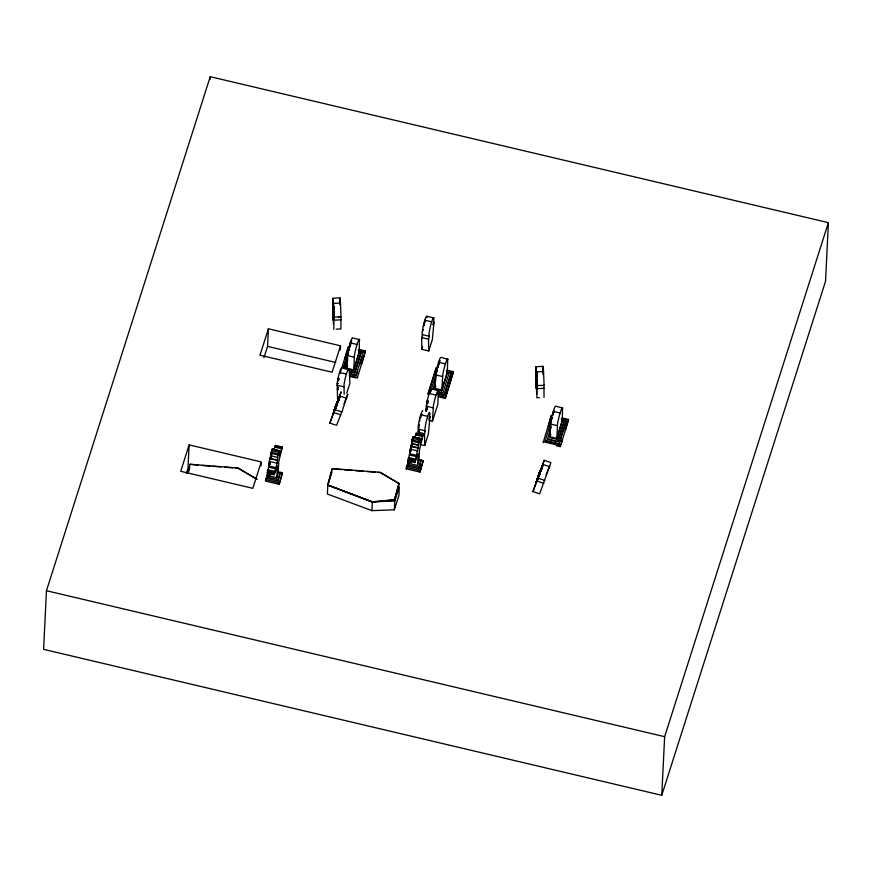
<?xml version="1.0" encoding="UTF-8"?>
<svg xmlns="http://www.w3.org/2000/svg" width="872" height="872" viewBox="0 0 872 872"><rect width="100%" height="100%" fill="white"/><g stroke="black" fill="none" stroke-linecap="round" stroke-linejoin="round"><path stroke-width="1.31" d="M332.919 310.661L333.377 315.173L332.995 307.653L333.039 314.4M332.995 307.685L332.788 308.372M333.257 311.533L333.159 315.184L332.886 309.418L333.409 318.683L333.082 312.34L333.268 312.939M333.148 313.212L333.355 318.836M332.919 311.707C333.922 317.888 332.526 309.658 333.213 311.075M333.344 316.678C334.379 328.69 332.265 308.208 333.627 317.005M333.148 316.274C334.565 318.204 332.396 313.342 333.42 315.163M333.802 320.264L333.747 318.999M412.838 437.646L411.704 441.494L413.055 436.709L420.064 438.431M412.02 441.406L412.009 441.788M536.487 382.143L536.073 376.137L535.909 377.696M536.127 377.718L535.888 376.726L536.89 388.694M536.247 383.865L535.931 378.165M536.269 383.037L536.28 383.669L536.247 378.71M536.422 387.179L536.117 381.195L536.051 382.176M536.454 385.751L536.4 384.89L536.52 389.01L536.029 380.584M536.193 384.258L536.226 380.911L536.531 385.38L536.291 383.418M536.531 385.38C537.294 392.215 535.899 377.347 536.738 388.999M333.616 319.435L333.442 320.525L333.649 317.212L333.431 320.22L333.649 319.566M333.714 318.705L333.66 317.833M347.503 357.683L347.514 359.624M422.168 338.478L422.419 337.104L422.19 338.521M535.888 376.726L535.92 377.489M536.52 389.01L535.855 376.192M536.062 382.339L536.509 382.754L535.964 378.492M536.367 380.421L536.073 376.181M536.335 384.912L536.127 383.179L536.596 383.789M536.051 382.078L536.095 379.778M536.509 385.588L536.553 387.244L536.291 383.233M536.476 386.874L536.76 386.263L536.803 386.95M333.268 311.729L333.148 312.841M333.714 318.553L333.344 319.021L333.507 317.473M333.387 318.138L333.366 316.133L333.377 317.266M333.377 317.953L333.682 317.768M418.952 431.193L418.898 430.07L418.724 431.041M536.029 381.816L536.727 385.729M536.018 381.456L536.389 380.726M536.792 387.201L536.553 385.5M536.4 383.157L536.509 388.378M332.766 307.696L333.104 310.149L333.006 308.241M333.431 314.716L333.54 316.852M333.66 319.861L333.54 318.967L333.812 320.209M333.802 319.73L333.758 319.141M536.204 378.917L535.953 378.067M536.563 384.617C536.138 384.105 536.901 388.443 536.683 385.37M271.672 451.206L272.053 449.919M333.66 320.515L333.66 319.762M536.618 387.419L536.672 388.705L536.629 387.342M333.18 314.094L333.42 317.103L333.409 316.046M333.496 318.291L333.3 317.713M536.236 378.59L536.226 380.301M339.524 396.346C341.159 391.136 335.927 407.082 338.685 400.313M536.847 387.593L536.662 388.618L536.585 387.506M541.425 469.31L541.065 470.346L541.828 468.046L532.923 491.59L539.659 493.868L550.897 462.574L544.172 460.296L532.923 491.59M541.076 470.586L540.596 470.989L542.82 464.896M333.355 316.274L333.18 302.301L333.06 303.423L340.451 303.009L341.017 316.896L333.802 317.048L333.834 329.3M333.3 307.38L332.94 301.232L333.78 309.375L333.159 301.222L333.235 303.075M333.278 303.412L333.398 302.29L333.529 303.445M333.769 313.277L333.802 314.334L333.932 312.285M338.532 316.787L340.898 316.667L340.93 328.918L336.2 329.18M536.062 381.326L536.454 382.089M536.236 371.178L536.236 369.706L536.138 371.908L543.539 371.494L544.095 385.38L536.89 385.533L536.912 397.796L539.278 397.665M536.389 375.865L536.018 369.717L536.138 371.646M536.465 371.701L536.563 378.186L536.858 376.235M536.454 371.167L536.727 373.554M536.89 382.699C536.563 377.925 537.283 383.833 537.076 381.762M536.956 382.819L536.836 384.498L536.302 373.162L536.324 373.99M544.008 397.403L543.986 385.152M333.322 315.13L333.104 314.269M333.922 317.277L332.832 298.257L339.927 297.864L340.451 303.009M411.115 447.325L411.017 448.535L411.159 446.933M422.222 337.878L422.266 337.595M271.399 452.274L271.225 454.061L271.574 451.402L271.454 453.309M333.246 313.56L333.322 314.258L333.093 312.503M412.761 438.093L412.085 440.851L412.402 440.088M536.378 383.255L536.367 384.432L536.236 381.827M418.963 430.637L418.8 430.801M346.675 368.224L353.76 369.892L354.501 355.068A11.554 1.373 -76.7 0 1 359.438 339.252L359.231 352.343L353.509 370.774L346.642 369.15L347.459 365.717M346.893 368.278L347.634 353.454A11.554 1.373 -76.7 0 1 352.571 337.627L352.8 337.976M348.942 350.119L349.225 349.149M349.923 346.947L350.184 345.41M351.46 341.388L351.601 340.821M353.509 370.774L358.632 353.542M349.607 371.886L354.762 373.096L361.161 352.157L358.588 351.547M349.759 373.957L356.005 375.429L349.781 373.488M357.237 378.219L365.477 350.969L358.872 349.41M358.992 353.215L359.024 352.288M361.161 352.157L354.762 373.096M358.327 350.381L363.308 352.026L360.812 351.438M365.477 350.969L361.542 364.431M543.147 442.66L551.387 415.399L548.226 426.353M545.349 440.676L559.083 443.913L545.349 440.676L551.518 420.01M547.54 439.15L557.84 441.592L547.54 439.15L550.744 428.457M549.763 436.709L556.848 438.387L557.579 423.563A11.554 1.373 -76.7 0 1 562.516 407.736L562.32 420.827L556.598 439.259L549.731 437.635L550.537 434.202M549.97 436.763L550.712 421.939A11.554 1.373 -76.7 0 1 555.649 406.112L562.745 408.085M553.033 414.647L553.055 413.84L553.012 414.745M556.598 439.259L561.71 422.037M561.96 417.895L568.566 419.454L560.314 446.715L556.358 445.777M562.069 421.699L562.102 420.784M561.666 420.042L564.228 421.111L557.84 441.592M559.083 443.913L566.386 420.511L561.404 418.876M568.566 419.454L565.405 430.408M339.6 396.684L336.418 406.319M272.271 449.974L272.075 451.336M536.302 385.522L536.574 387.081M536.607 386.187L536.585 386.765M418.734 430.975L418.745 430.594M271.639 452.742L271.29 452.296L271.225 454.061M270.92 453.723L271.148 452.742L271.312 453.745M270.473 458.868L270.756 459.13M270.625 459.206L271.475 456.339M412.696 438.158L412.456 440.371L412.903 438.213M46.467 590.715L43.6 649.346L661.761 795.308L825.533 281.285L828.4 222.654L210.239 76.692L46.467 590.715L664.638 736.687L661.761 795.308M189.126 444.894L180.711 471.305L252.836 488.331L261.251 461.92L189.126 444.894L187.981 468.34L186.379 473.376M210.108 79.363L210.239 76.692M261.055 465.833L261.186 463.217M263.944 357.694L267.551 346.369L268.413 328.788L340.527 345.813L340.331 349.868M268.304 470.858L265.448 481.072L279.182 484.32L282.441 472.853L277.449 471.676M271.748 453.865L269.819 458.628L268.881 464.089L269.742 464.296L270.211 461.593L267.203 473.18L274.081 474.793L277.372 466.03L276.805 477.714L269.939 476.101L270.058 473.496M277.994 481.017L280.337 472.417L277.994 481.017L267.693 478.586L268.903 473.55M270.691 459.086L270.647 455.675L272.271 448.949L279.28 450.671M271.475 452.034L271.508 452.35M274.081 474.793L277.078 463.217L278.114 453.789L279.138 450.573L279.476 455.696L282.321 447.042L275.454 445.418L273.993 449.69M275.399 446.519L275.454 445.418M279.182 484.32L282.441 472.853M282.321 447.042L278.735 461.746L278.168 473.431L276.805 477.714M333.289 314.825L333.355 315.958L333.311 314.672M394.34 509.815L394.776 501.019L399.322 486.74L398.896 495.536L394.34 509.815L371.919 510.654L372.355 501.858L327.741 484.952L332.254 468.591L380.29 472.319L399.038 483.437L394.602 500.081L372.246 502.054L327.818 485.246L332.254 468.591M418.549 459.566L423.225 460.623L419.966 472.079L406.232 468.842L408.696 459.871M410.843 461.266L410.723 463.86L417.59 465.485L418.157 453.789L414.865 462.563L407.998 460.939L410.995 449.363L410.527 452.056L409.666 451.86L412.085 441.755M409.687 461.31L408.478 466.346L418.778 468.776L421.122 460.176L418.778 468.776M410.974 448.513L411.148 447.63M411.584 446.246L412.031 439.924L418.909 441.548L419.923 438.333L420.26 443.456L423.116 434.812L416.238 433.188L414.789 437.461M412.096 440.807L412.794 439.335M414.865 462.563L418.582 445.254L411.431 443.434M416.195 434.289L416.238 433.188M419.966 472.079L423.225 460.623M423.116 434.812L419.53 449.505L418.952 461.201L417.59 465.485M425.95 411.573L426.55 404.063A11.554 1.373 -76.7 0 1 431.466 388.618L436.251 390.133M426.201 410.527L426.779 407.257M427.345 402.559L427.792 401.153M427.662 402.984L427.727 401.992M430.823 391.048L430.79 390.264L430.594 391.168M432.425 421.285L433.417 405.687A11.554 1.373 -76.7 0 1 438.333 390.242L437.886 404.15L432.425 421.285L428.991 420.478M434.747 388.323L441.832 389.991L442.823 374.393A11.554 1.373 -76.7 0 1 447.75 358.948L447.292 372.856L441.57 390.918L434.703 389.293L435.531 385.871M434.965 388.367L435.956 372.769A11.554 1.373 -76.7 0 1 440.872 357.324L447.957 359.384M436.273 376.759L436.425 375.156M437.254 370.262L430.714 391.048M438.18 367.177L437.973 366.556M438.017 366.698L437.94 367.243L438.082 366.338M439.695 360.441L439.51 361.324M441.57 390.918L446.693 374.034M437.657 392.029L442.813 393.239L437.679 391.539M437.809 394.09L444.044 395.561L451.347 372.235L446.355 371.047M438.66 396.815L445.265 398.373L453.495 371.701L446.9 370.131M447.031 373.783L447.074 372.813M449.178 373.249L446.628 372.159M451.282 373.696L451.347 372.235M453.495 371.701L445.265 398.373M332.832 298.257L333.486 324.264M339.927 297.864L339.884 304.764M543.539 371.494L543.016 366.349L535.92 366.741L536.651 394.013M543.016 366.349L542.984 374.535M536.008 380.312L536.28 379.494M271.857 451.293L271.901 450.399M271.29 452.328L271.138 453.658M412.827 438.878L411.791 441.744M536.52 383.211L536.204 382.939M271.519 453.135L271.661 451.849M418.996 430.485L418.756 431.357M411.028 448.306L411.115 447.576M422.43 337.66L422.408 338.009A5.167 0.621 -76.7 0 1 422.44 337.562L422.408 337.911M553.709 412.064L553.862 411.213M553.927 412.107L553.971 411.595M423.258 329.671L422.942 330.019M423.77 325.975L425.002 320.493M419.814 419.912L419.835 421.111M421.525 415.399L421.503 414.2L420.097 418.298M439.728 361.368L439.891 360.572M411.148 447.282L411.006 448.077M412.031 444.796L411.878 444.676M337.551 399.093L337.181 383.19A11.554 1.875 -78.4 0 1 342.107 367.744L349.301 369.619L349.879 383.375L346.762 393.163M344.157 394.253L344.058 384.607A11.554 1.875 -78.4 0 1 348.974 369.161L349.301 369.619M438.856 364.147L439.096 362.305M412.576 439.325L412.423 439.739M426.572 404.772L426.746 404.368M437.188 370.458L436.97 370.066M437.112 370.665L437.166 368.344L436.948 371.058M271.007 454.018L270.985 453.669M552.139 418.113L551.976 417.59L552.347 418.157M536.542 386.645L536.76 386.263M332.984 312.579L332.984 313.048M427.792 401.207L427.433 402.156L427.629 400.226L427.018 402.679L427.607 400.978M437.744 367.134L438.126 365.39M272.119 450.443L272.097 450.922M333.529 317.92L333.475 317.016L333.704 318.367M411.867 445.178L412.02 444.676M411.704 441.363L411.922 440.567M348.92 350.435L348.844 348.909L349.28 349.323M424.032 325.42L424.152 324.667M271.138 452.808L271.225 453.342M336.167 405.262L335.927 405.818L337.388 401.687L333.736 411.998L335.938 405.502M334.608 409.884L337.181 401.621M537.882 477.507L536.531 481.671L539.506 472.341L538.155 477.475L539.354 472.984M538.275 476.875L538.885 474.717L537.272 478.892M436.73 371.003L437.166 368.344M335.012 409.099L333.649 413.252L335.589 406.156L333.246 413.938M538.144 477.485L539.921 471.185L539.615 472.777M539.223 474.019L536.88 480.025L540.248 470.139M335.72 405.742L336.418 403.856L335.175 407.202L335.611 406.243M336.112 405.698L335.251 407.998L335.927 406.254M537.817 477.943L538.907 474.804M553.262 413.241L553.262 414.582M410.745 448.884L411.148 446.573M418.298 445.058L418.909 441.548M426.855 407.845L426.822 409.273M335.884 406.352L335.088 408.848M438.017 366.785L438.202 365.858M537.512 478.02L539.31 472.995L539.027 473.997M347.514 357.771L347.448 359.242M419.018 425.165L418.974 426.027M350.457 343.96L351.601 340.865M350.675 344.015L350.893 343.11M550.624 426.964L550.668 427.978M435.564 378.056L435.575 379.146M439.041 363.166L438.976 364.115M333.224 317.037L333.387 316.514M338.772 378.612L338.739 380.247M339.055 398.548L339.938 396.923M420.304 418.342L420.74 416.554M550.668 425.95L550.69 427.226M334.815 408.499L333.943 412.075L335.676 406.799L333.714 411.748L334.826 408.478L334.096 410.636M349.585 346.696L349.814 345.879M333.039 413.873L335.742 406.047M335.175 407.224L336.57 403.442M539.354 473.703L536.738 481.726L537.196 480.418M538.144 477.409L538.754 474.978M335.971 406.101L335.557 406.886L336.014 405.818M539.67 472.493L538.82 474.575L539.637 472.068M350.958 342.958L350.947 343.59M539.016 473.845L536.127 482.358L537.904 478.074M427.345 403.365L427.607 402.428M439.052 362.49L438.747 363.875L438.998 363.253M553.622 412.085L554.123 410.429L554.189 411.649M337.889 380.606L337.878 381.653M338.532 400.586L338.608 400.313M339.655 397.817L340.233 394.863L329.845 423.105L335.458 425.002M430.016 392.814L430.201 392.149M350.882 343.928L351.013 342.674M337.061 404.859L336.407 406.799M540.913 470.259L541.61 468.537M538.057 476.81L539.081 474.499M424.522 322.902L424.98 321.212M418.985 427.084L418.996 427.858M335.546 406.472L334.783 408.401M536.236 370.873L536.705 377.456L536.117 371.766M538.831 475.033L538.078 476.221M349.727 346.609L350.021 345.933M427.444 401.523L427.236 402.733M536.127 482.358L538.057 477.038L537.381 478.663M536.585 481.475L538.002 477.943L536.825 481.475L537.174 480.527M335.306 406.973L333.758 412.609L334.783 409.164M536.934 480.505L539.136 474.368M187.742 473.365L190.096 464.275L238.132 468.002L256.88 479.11M394.602 500.081L399.038 483.437M438.758 364.136L438.965 363.417M550.701 425.765L550.287 428.13L550.624 427.465M335.524 406.537L334.946 408.63M538.863 474.499L538.329 476.45L538.765 474.771M333.714 413.077C334.488 410.069 333.682 411.867 334.281 411.072L333.954 412.009L334.467 410.865M334.358 411.017L334.608 409.513L334.074 411.704M537.555 479.153L536.247 482.031L537.446 479.044L536.847 480.418M538.722 475.131L538.678 474.641M338.619 378.339L338.521 380.192M337.497 389.817L337.431 388.095M537.555 478.423L537.85 478.03M537.098 480.341L537.457 479.622M350.827 342.609L350.631 343.699M339.012 399.845L337.726 402.624L338.532 400.052M429.94 392.956L430.79 390.264M541.883 468.264L541.61 469.071L541.697 468.449M338.51 398.984L336.69 405.829M539.463 475.327L540.553 471.643M538.885 476.504L538.983 475.589L538.427 477.246L541.763 466.88L541.109 470.193M539.822 473.485L543.103 463.283L542.7 464.373M350.991 342.772L350.675 343.797M338.38 399.921L338.718 398.907M423.16 330.063L423.367 329.453M412.38 440.622L412.576 440.088M419.018 424.304L418.724 425.994L419.029 425.274M426.757 407.355L426.408 410.581M537.959 476.613L538.264 475.84L538.449 476.406M538.133 476.81L536.88 480.025M541.261 468.329L541.959 467.043M541.338 469.289L542.678 465.179L541.25 469.757M333.802 412.227L333.769 412.968M335.251 408.238L334.216 410.2M335.894 406.178L336.167 405.36L335.371 406.875M537.098 480.614L536.324 481.78M333.802 412.325L333.366 413.644L333.507 412.587M335.066 408.107L334.793 409.023M335.393 407.453C335.426 408.172 335.012 407.693 335.851 406.069M538.809 475.12L538.264 477.104M334.347 410.679L334.303 410.091M334.009 411.508L334.248 411.519M334.074 411.54L333.714 411.748M537.795 477.649L538.427 475.665M333.693 412.827L333.987 412.391M334.815 409.317L335.001 408.717M335.382 407.867L335.676 406.799M335.022 409.731L341.878 411.944L347.819 394.09L346.489 397.49M412.053 440.861L412.238 440.327M536.651 481.453L537.163 479.556M537.043 479.676L537.621 478.39M537.795 477.3C538.035 476.537 537.534 478.859 538.144 477.115M537.446 478.205L537.773 477.202L538.013 477.725M541.12 470.324L540.814 471.109L544.172 460.296M340.091 373.238L348.31 346.914L345.149 357.869M349.443 347.023L350.032 345.138M349.65 347.078L350.239 345.192M343.503 367.821L348.288 352.168M348.898 350.522L349.28 349.04M343.481 368.289L348.353 352.68M344.876 368.921L347.666 359.962M345.258 368.104L347.656 360.43M346.642 369.15L347.677 365.771M333.987 411.54L334.216 410.625M335.873 405.72L336.679 403.921M336.352 404.891L336.047 405.044M336.668 403.213L336.952 402.319M336.701 403.649L336.875 403.289M336.908 403.158L337.126 402.406M338.783 398.722L335.371 408.717L335.894 407.104L335.807 408.009M335.622 408.597L335.862 407.3M339.818 396.956L340.254 395.376L337.78 402.036M356.005 375.429L363.319 351.569M356.375 375.058L357.596 371.156M359.624 364.649L362.054 356.855M430.245 392.694L430.158 392.945M552.815 414.571L553.404 412.685M554.102 411.159L553.818 412.031M552.02 418.615L552.139 417.862M552.238 418.658L552.576 417.579M549.731 437.635L550.755 434.256M539.212 473.333L540.302 470.706M539.245 473.747L539.55 472.33M538.667 475.436L538.58 476.068L538.645 475.382M540.346 472.188L538.961 476.439M557.862 441.123L564.249 420.642M559.105 443.456L566.408 420.053M560.271 440.938L561.492 437.036M563.922 429.242L565.95 422.735M561.099 444.197L562.277 440.436M335.24 407.627L335.578 406.952M335.785 405.545L336.134 404.815M427.487 400.619L427.215 402.101L427.629 401.676M538.155 476.799L538.7 475.741M335.077 407.573L334.706 409.971M334.924 408.892L334.968 407.911M334.423 409.546L334.281 410.004M412.358 439.172L412.14 439.87M536.956 480.123L537.37 479.044M538.547 475.218L538.863 475.218M540.193 470.978L539.779 472.199M542.744 465.572L542.548 466.117L542.907 464.929M334.695 410.156L334.913 409.459M337.17 402.373L337.388 401.687M537.196 479.437L537.392 478.575L537.468 479.328M536.335 482.423L536.727 481.028M539.179 473.954L539.528 473.136M539.91 471.948L540.128 471.076M188.548 471.796L189.791 467.904M268.413 328.788L259.998 355.198L332.112 372.224L340.527 345.813M269.928 458.705L271.693 454.639M269.644 464.198L268.881 464.089M265.84 479.818L267.835 473.572M267.693 478.586L268.827 475.011M269.939 476.101L270.614 473.954M338.129 379.854L338.641 378.208L338.347 379.898M337.998 388.313C337.311 394.297 337.846 383.451 338.009 387.986M329.845 423.105L341.083 391.811L339.949 395.986L346.685 398.264M334.423 410.45L334.946 408.728M336.211 405.382L336.33 404.739M337.976 401.85L339.034 398.951M336.57 425.383L341.759 412.009M345.694 399.627L346.304 397.73L343.96 403.965M331.938 472.221L327.807 485.203L327.382 493.999L371.919 510.654M428.719 350.969L428.523 339.164L429.438 336.309A9.581 1.145 -76.7 0 1 429.907 328.635A9.581 1.145 -76.7 0 1 433.319 317.942A9.581 1.145 -76.7 0 1 433.079 324.896L433.983 322.041L432.359 339.546L428.719 350.969L421.852 349.345L421.656 337.551L422.571 334.695A9.581 1.145 -76.7 0 1 423.879 323.458A9.581 1.145 -76.7 0 1 427.018 317.582M421.852 349.345L422.658 346.805M412.042 442.3L410.2 451.227M411.475 445.527L412.14 443.445M398.297 487.056L394.079 500.299L384.639 500.659M438.202 366.567L437.875 367.526M422.898 410.821A9.581 1.145 -76.7 0 0 419.432 419.77A9.581 1.145 -76.7 0 0 418.56 429.231L417.655 432.087L424.522 433.711L424.719 445.505L420.141 444.426M427.585 401.109L427.04 402.668M406.232 468.842L408.619 461.343M427.487 403.507L427.672 402.951M435.978 376.508L436.523 374.786M408.859 465.158L410.374 460.394M426.691 408.99L426.386 410.712L426.539 409.186M426.822 408.587L426.255 408.881M432.904 389.555L435.717 380.323M434.703 389.293L435.749 385.925M424.522 433.711L425.438 430.855A9.581 1.145 -76.7 0 1 425.907 423.171A9.581 1.145 -76.7 0 1 429.318 412.478A9.581 1.145 -76.7 0 1 429.068 419.432L429.983 416.576L428.359 434.082L424.719 445.505M442.813 393.239L449.2 372.769M419.083 469.06L420.598 464.296M444.044 395.561L451.325 372.715M444.404 395.267L446.431 388.923M449.658 378.775L450.879 374.96M537.108 480.363L537.599 479.208M538.002 477.943L537.108 479.262M539.79 472.33L540.466 470.215M541.785 468.188L541.392 469.321M548.782 468.111L549.382 466.215L546.112 474.957M664.638 736.687L828.4 222.654M536.433 481.388L536.662 481.3M539.474 472.591L539.081 473.779M333.725 412.663L333.529 412.358M336.843 403.235L337.039 402.668M538.068 476.712L538.089 476.559M339.437 397.741L339.753 396.76M338.892 398.417L339.829 395.953M339.557 397.752L338.968 399.496M539.321 473.06L539.812 472.166M542.7 464.852L543.311 463.359L542.918 464.438M333.856 412.728L334.063 412.096M336.57 405.687L336.167 406.744L337.017 404.902M339.829 396.161L340.047 395.299L339.611 396.368M335.884 407.954L335.666 408.554M537.174 479.796L536.901 480.963M542.798 464.296C541.915 466.836 543.648 462.956 542.907 464.296M541.806 468.449L543.343 463.86L543.114 464.373M334.118 410.952L334.467 410.058M420.98 415.748L421.601 414.309M335.197 408.303L334.717 408.685M536.727 481.279L537.021 480.439L536.792 480.984M542.362 466.466L542.646 465.648M542.057 467.981L541.152 470.444M548.837 468.035L549.567 465.986M333.845 411.671L333.965 411.159M337.824 401.763L337.649 402.548M338.707 399.529L339.001 398.733M333.878 411.442L334.161 410.538M334.248 411.235L334.031 411.824M338.532 400.117L338.75 399.55M338.238 401.774L338.619 399.954M541.316 470.27L541.61 468.635M539.866 471.185L540.095 470.629M267.486 472.613L268.042 471.49M407.998 460.939L408.27 460.383M334.685 408.717L334.554 409.121M327.741 484.952L372.17 501.771L394.526 499.787M333.028 303.282L333.529 308.187M333.649 306.802L333.714 307.663M333.671 307.162L333.845 307.99M332.853 308.862L332.788 308.688M333.649 308.699L333.802 307.315L333.867 308.688M333.071 308.884L332.875 309.255M333.431 310.05L333.834 312.122M333.932 313.168L333.006 304.71L333.006 305.287M333.867 314.247L333.693 315.315M333.082 314.868L333.486 316.078L333.486 314.934M333.747 319.643L333.344 319.021M334.02 320.198L341.115 319.817M536.814 373.216L536.738 372.137M536.335 374.219C536.465 376.628 535.604 371.853 536.367 373.837M535.986 378.928L536.117 380.029M535.986 379.287L536.291 380.039M536.378 381.315L536.095 380.552L536.389 381.446M536.771 383.015L536.858 381.773M536.171 383.789L536.487 382.95M536.662 384.748L536.182 383.244L536.553 384.857M536.672 386.056L536.629 387.648M537.108 388.683L544.204 388.302M372.355 501.858L394.776 501.019M333.66 468.983L341.671 469.605M344.331 469.812L352.343 470.433M355.013 470.64L363.014 471.272M367.025 471.578L375.025 472.199M377.696 472.406L380.366 472.613L399.103 483.72M198.173 465.179L190.096 464.275M202.184 465.495L210.185 466.117M212.855 466.324L220.867 466.945M224.867 467.25L232.868 467.883M235.538 468.09L238.209 468.297L256.957 479.404M339.524 372.584L346.391 373.99M336.974 385.337L343.841 386.754M426.909 316.285L433.776 317.909M424.817 320.188L431.684 321.812M422.571 334.695L429.438 336.309M421.656 337.551L428.523 339.164M353.945 338.249L359.667 339.6M438.551 362.218L445.428 363.842M350.184 342.86L357.062 344.484M435.629 374.895L442.496 376.519M347.318 355.525L354.185 357.149M553.273 411.355L560.14 412.979M267.551 346.369L335.731 362.469M561.394 419.334L566.386 420.511M349.628 371.418L354.773 372.638M437.831 393.599L444.077 395.071M429.144 393.512L436.011 395.136M438.703 395.834L445.309 397.392M349.345 375.429L357.269 377.293M350.631 376.66L355.918 377.914M550.406 424.01L557.273 425.634M426.212 406.189L433.079 407.813M543.18 441.733L560.347 445.788M420.816 414.723L427.683 416.347M418.56 429.231L425.438 430.855M415.966 433.744L422.833 435.368M415.41 434.866L422.277 436.49M420.348 438.638L413.055 436.709M415.933 437.733L421.656 439.085M412.543 438.322L419.41 439.946M411.835 441.101L418.702 442.714M411.704 443.63L418.582 445.254M410.723 446.039L418.451 447.87M410.614 446.399L418.331 448.219M410.134 449.156L417.862 450.977M409.6 453.734L416.467 455.358M409.044 454.857L415.911 456.481M408.412 457.451L415.279 459.064M408.107 458.737L414.974 460.362M408.052 459.838L414.919 461.462M408.543 464.885L418.854 467.316M406.308 467.37L420.042 470.618M275.181 445.984L282.048 447.608M274.625 447.107L281.493 448.731M280.871 451.315L272.271 448.949M271.759 450.552L278.626 452.176M271.247 452.165L278.114 453.789M271.05 453.331L277.917 454.955M270.647 455.675L277.786 457.495M269.939 458.28L277.667 460.1M269.819 458.628L277.547 460.46M269.535 461.016L269.415 463.457M269.35 461.397L277.078 463.217M269.208 464.318L270.058 464.525M268.816 465.975L275.683 467.599M268.26 467.098L275.127 468.722M267.628 469.681L274.495 471.305M267.312 470.978L274.19 472.602M267.257 472.079L274.135 473.703M267.759 477.115L278.059 479.556M265.513 479.611L279.258 482.848M543.038 464.482L549.763 466.749M540.695 470.509L539.561 474.248M538.111 478.216L544.837 480.494M537.196 481.072L543.932 483.35M334.118 412.587L340.843 414.865M409.666 451.86L410.32 452.317M536.89 385.533L535.92 366.741M536.585 373.194L536.52 372.17M333.464 304.263L333.442 303.674L333.507 304.731M333.943 307.87L333.693 305.996M536.389 382.961L536.389 381.914M333.496 304.655L333.486 304.154M536.836 379.571L536.792 381.663L536.138 373.848M333.496 308.285L333.224 304.699L333.246 305.494M536.52 377.838L536.422 376.442M333.442 309.353L333.333 307.958M536.487 384.53L536.16 381.762M536.324 384.356L536.313 383.985M333.333 316.776L333.115 315.773M536.324 382.219L536.345 383.44M536.422 386.34L536.378 384.607M333.943 312.47L334.031 314.04M333.115 313.397L333.333 313.506M536.291 380.181L536.193 378.633M333.551 307.947L333.714 309.102M333.257 305.734L333.311 306.421L333.028 305.745M333.387 314.988L333.409 315.664M536.618 387.637L536.662 388.225M333.573 319.359L333.442 320.525M536.335 371.755L536.672 377.402M536.683 386.645L536.694 385.631M333.159 314.661L333.246 315.871M536.64 375.538L536.716 376.9L536.607 374.906L536.64 375.897M536.324 384.541L536.476 385.653M333.584 307.38L333.66 308.852L333.518 306.421L333.529 306.977M337.377 383.942L337.551 383.375L337.377 383.942M337.595 383.985L337.769 383.418L337.595 383.985M428.141 393.337L428.087 394.318L436.327 367.646L428.141 393.337M426.626 406.821L426.8 406.265L426.626 406.821M536.651 374.48L536.716 375.821L536.651 374.48M536.029 372.933L535.811 369.783L536.029 372.933"/></g></svg>
